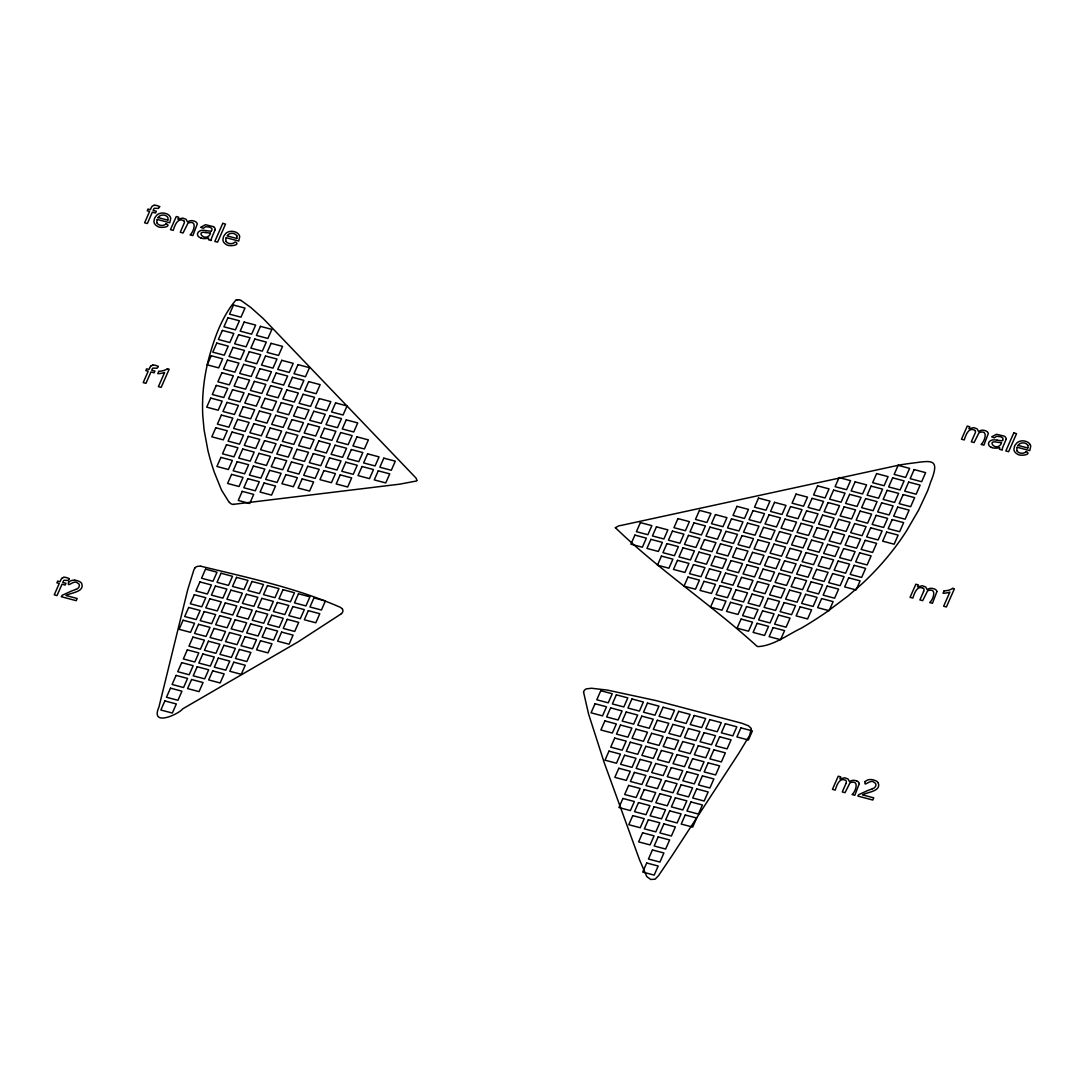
<?xml version="1.0" encoding="UTF-8"?>
<svg xmlns="http://www.w3.org/2000/svg" width="1085" height="1085" viewBox="0 0 1085 1085"><rect width="100%" height="100%" fill="white"/><g stroke="black" fill="none" stroke-linecap="round" stroke-linejoin="round"><path stroke-width="1.5" d="M417.06 480.438L415.921 477.942L263.289 318.624L250.838 307.516L241.101 300.464M149.581 368.1L148.97 369.483L146.624 368.859L145.851 370.609L148.197 371.233L143.193 382.612L145.96 383.344L150.964 371.965L154.138 372.806L154.911 371.056L151.737 370.216L152.253 369.036A5.303 4.177 -1.4 0 1 152.795 368.1L157.054 368.222L158.342 366.364M158.722 371.518L157.786 373.674A18.73 14.756 -1.4 0 0 164.622 372.494L158.396 386.64L161.163 387.372L169.151 369.226L167.375 368.751M923.606 591.501L919.89 599.937L922.657 600.67L927.512 591.027A3.458 2.726 -1.4 0 1 928.421 590.511C937.142 587.758 933.371 599.544 929.696 602.541L932.463 603.274L936.884 591.623M845.974 783.506L842.272 791.941L845.025 792.674L849.88 783.031A3.458 2.726 -1.4 0 1 850.789 782.516C859.456 779.776 855.875 791.508 852.078 794.546L854.844 795.278L859.266 783.628M943.964 591.108L943.014 593.264A18.73 14.756 -1.4 0 0 949.863 592.084L943.638 606.23L946.405 606.963L954.393 588.802L952.603 588.341M1002.648 440.334L1002.459 440.727A31.533 24.846 -1.4 0 1 997.074 440.144M211.426 231.173L211.426 231.173A31.533 24.846 -1.4 0 1 206.055 230.603M159.739 206.543L158.451 208.401L154.219 208.293A5.303 4.177 -1.4 0 0 153.663 209.229L153.134 210.409L156.321 211.249L155.548 212.999L152.361 212.158L147.357 223.537L144.603 222.805L149.608 211.426L147.248 210.802L148.021 209.052L150.367 209.676L150.978 208.293A8.761 6.903 -1.4 0 1 152.171 206.299A3.852 3.038 -1.4 0 1 154.151 205.404M69.386 578.603L68.111 580.461L63.947 580.258A5.303 4.177 -1.4 0 0 63.323 581.289L62.794 582.455L65.968 583.31L65.195 585.059L62.021 584.205L57.017 595.584L54.25 594.851L59.255 583.472L56.908 582.848L57.681 581.099L60.028 581.723L60.638 580.339A8.761 6.903 -1.4 0 1 61.818 578.346M68.613 582.292C66.755 588.775 73.888 579.173 77.537 582.97C81.158 584.462 78.961 588.911 75.855 589.386M865.179 781.648C863.307 788.13 870.455 778.528 874.103 782.326C877.724 783.818 875.514 788.253 872.421 788.741M235.784 300.233C221.665 316.942 214.274 338.262 208.632 359.054A302.24 238.171 -1.4 0 0 202.746 415.216L204.088 429.891L207.872 450.248A349.858 275.685 -1.4 0 0 214.504 472.789L221.516 490.081L229.233 502.464M341.49 613.676L298.049 641.886L182.755 708.817C178.442 714.391 149.961 727.303 158.925 707.108L187.773 589.508L193.903 569.788A13.793 10.864 -1.4 0 1 195.056 567.984M416.64 480.953L399.782 484.154L233.98 504.281M979.836 432.386C988.53 429.633 984.814 441.378 981.111 444.416L983.878 445.148L988.313 433.498A4.693 3.689 -1.4 0 0 985.75 430.853L983.851 430.284A5.873 4.625 -1.4 0 0 980.745 430.433L978.48 431.423L977.219 428.928L973.828 427.653L968.891 428.711L969.759 426.744L967.264 426.079L961.486 439.208L964.253 439.94C965.447 436.319 968.145 427.246 974.072 429.904A2.509 1.98 -1.4 0 1 975.334 430.976M237.249 299.867L238.605 299.826M210.422 232.99L210.287 233.777A7.134 5.615 -1.4 0 1 208.917 235.879C203.315 240.829 196.154 230.481 205.54 232.543M1001.441 442.544L1001.306 443.331A7.134 5.615 -1.4 0 1 999.95 445.433C994.348 450.37 987.174 440.035 996.559 442.097A27.586 21.741 -1.4 0 0 1001.441 442.585M200.739 566.194C247.597 577.613 295.92 587.745 340.256 607.288A11.311 8.911 -1.4 0 1 342.033 608.617M74.77 580.231L76.303 580.448A12.369 9.751 -1.4 0 1 77.51 580.746L79.286 581.438A6.835 5.384 -1.4 0 1 81.687 583.445C84.684 591.23 73.17 592.532 68.246 594.499A11.067 8.721 -1.4 0 0 65.954 595.502L77.184 598.5L76.235 600.683L61.303 596.723A5.52 4.354 -1.4 0 1 62.306 595.245L71.624 590.959A49.286 38.829 -1.4 0 0 75.869 589.399M206.041 230.657L204.848 230.468A15.448 12.166 -1.4 0 0 203.383 230.318C200.277 229.708 195.815 232.678 197.985 236.028A5.249 4.137 -1.4 0 0 199.681 237.412L201.078 237.995M997.061 440.212L995.867 440.022A15.448 12.166 -1.4 0 0 994.403 439.873C991.297 439.276 986.848 442.219 989.005 445.582A5.249 4.137 -1.4 0 0 990.7 446.966M1018.15 445.447L1027.821 448.01M158.152 217.597L167.836 220.16M236.801 238.456L227.118 235.893A5.249 4.137 -1.4 0 1 231.919 233.316A5.249 4.137 -1.4 0 1 236.747 235.77M157.203 219.428L169.762 222.751L170.725 218.505A7.405 5.832 -1.4 0 0 170.264 216.932A7.541 5.94 -1.4 0 0 166.615 213.799L165.842 213.542A10.416 8.205 -1.4 0 0 164.581 213.23L163.74 213.094A7.649 6.022 -1.4 0 0 159.02 213.731A7.703 6.062 -1.4 0 0 156.728 215.21L155.006 217.461A15.638 12.315 -1.4 0 0 154.463 218.641L153.934 221.543A7.459 5.873 -1.4 0 0 157.203 226.128C159.698 228.826 172.691 226.765 166.263 223.659M226.168 237.71L238.727 241.046L239.69 236.801A7.405 5.832 -1.4 0 0 239.229 235.214A7.541 5.94 -1.4 0 0 235.581 232.082L234.808 231.824A10.416 8.205 -1.4 0 0 233.546 231.512L232.705 231.39A7.649 6.022 -1.4 0 0 227.986 232.027A7.703 6.062 -1.4 0 0 225.707 233.506L223.985 235.757A15.638 12.315 -1.4 0 0 223.429 236.937L222.9 239.839A7.459 5.873 -1.4 0 0 226.168 244.41C228.677 247.122 241.657 245.061 235.228 241.941A5.479 4.313 -1.4 0 1 226.046 241.507M1017.188 447.264L1029.76 450.601L1030.723 446.342A7.405 5.832 -1.4 0 0 1030.262 444.769M992.097 447.549L990.686 446.979M856.73 780.956L854.804 780.413A5.873 4.625 -1.4 0 0 851.711 780.563L849.447 781.553L848.172 779.057L844.795 777.782L839.858 778.84L840.712 776.874L838.23 776.209L832.453 789.337L835.219 790.07C836.399 786.435 839.098 777.375 845.039 780.034A2.509 1.98 -1.4 0 1 846.286 781.105A5.371 4.231 -1.4 0 1 845.893 783.478M922.657 588.016C916.703 585.371 914.058 594.444 912.838 598.066L910.071 597.333L915.848 584.205L918.33 584.869L917.476 586.822L922.413 585.764L925.803 587.053L927.065 589.548L929.33 588.558A5.873 4.625 -1.4 0 1 932.435 588.395L934.348 588.938A4.693 3.689 -1.4 0 1 936.992 591.61M1026.247 451.496C1032.689 454.601 1019.697 456.69 1017.201 453.95A7.459 5.873 -1.4 0 1 1013.905 449.393L1014.461 446.491A15.638 12.315 -1.4 0 1 1015.004 445.311L1016.726 443.06A7.703 6.062 -1.4 0 1 1023.833 440.903L1024.565 441.066A10.416 8.205 -1.4 0 1 1025.827 441.378L1026.6 441.649A7.541 5.94 -1.4 0 1 1030.275 444.769M213.392 226.643L205.513 224.703L200.657 227.28L203.275 228.338L205.553 226.751L208.768 226.996A5.588 4.408 -1.4 0 1 211.792 228.515A3.499 2.753 -1.4 0 1 211.575 230.63M878.226 782.814C881.264 790.572 869.722 791.901 864.813 793.854A11.067 8.721 -1.4 0 0 862.521 794.857L873.75 797.855L872.788 800.038L857.869 796.078A5.52 4.354 -1.4 0 1 858.859 794.6L868.19 790.314A49.286 38.829 -1.4 0 0 872.421 788.754M856.702 780.983A4.693 3.689 -1.4 0 1 859.374 783.614M865.111 781.607A6.849 5.398 -1.4 0 1 871.336 779.559L872.869 779.803A12.369 9.751 -1.4 0 1 874.076 780.101L875.853 780.793A6.835 5.384 -1.4 0 1 878.253 782.8M979.836 432.386A3.458 2.726 -1.4 0 0 978.928 432.901L974.072 442.544L971.306 441.812L975.022 433.376A5.371 4.231 -1.4 0 0 975.401 430.976M992.043 447.671A10.226 8.056 -1.4 0 0 999.665 447.522A5.628 4.435 -1.4 0 0 999.597 449.326L1002.377 450.058A7.283 5.737 -1.4 0 1 1002.404 448.376A6.062 4.774 -1.4 0 1 1002.499 448.01A25.009 19.706 -1.4 0 1 1002.92 446.844L1005.537 440.754A13.59 10.701 -1.4 0 0 1006.026 439.371M1002.594 440.185A3.499 2.753 -1.4 0 0 1002.852 438.109A5.588 4.408 -1.4 0 0 999.773 436.631L996.586 436.306L994.308 437.892L991.676 436.835L996.545 434.258L1004.412 436.184A4.896 3.865 -1.4 0 1 1006.188 439.371M1026.329 451.536A5.479 4.313 -1.4 0 1 1017.079 451.062M1017.242 450.98A6.741 5.316 -1.4 0 1 1017.282 447.291M1018.11 445.433A5.249 4.137 -1.4 0 1 1022.938 442.87A5.249 4.137 -1.4 0 1 1027.766 445.325M1027.861 445.311A5.791 4.557 -1.4 0 1 1027.739 447.983M61.872 578.373A3.852 3.038 -1.4 0 1 63.812 577.464M63.825 577.193A9.846 7.758 -1.4 0 1 69.25 578.753M68.545 582.252A6.849 5.398 -1.4 0 1 74.77 580.204M154.179 205.146A9.846 7.758 -1.4 0 1 159.59 206.692M166.331 223.7A5.479 4.313 -1.4 0 1 157.081 223.225M157.244 223.13A6.741 5.316 -1.4 0 1 157.298 219.455M158.125 217.583A5.249 4.137 -1.4 0 1 162.94 215.033A5.249 4.137 -1.4 0 1 167.782 217.488A5.791 4.557 -1.4 0 1 167.741 220.146M184.382 221.421A5.371 4.231 -1.4 0 1 183.907 223.795L180.286 232.258L183.04 232.99L187.895 223.347A3.458 2.726 -1.4 0 1 188.804 222.832C197.524 220.092 193.781 231.837 190.092 234.862L192.859 235.594L197.28 223.944A4.693 3.689 -1.4 0 0 194.73 221.299L192.818 220.73A5.873 4.625 -1.4 0 0 189.726 220.879L187.461 221.869L186.186 219.373L182.809 218.099L177.872 219.156L178.727 217.19L176.245 216.539L170.467 229.654L173.234 230.386C174.414 226.765 177.113 217.692 183.053 220.35A2.509 1.98 -1.4 0 1 184.301 221.421M201.01 238.117A10.226 8.056 -1.4 0 0 208.632 237.968A5.628 4.435 -1.4 0 0 208.578 239.771L211.358 240.504A7.283 5.737 -1.4 0 1 211.385 238.822A6.062 4.774 -1.4 0 1 211.48 238.456A25.009 19.706 -1.4 0 1 211.9 237.29L214.518 231.2A13.59 10.701 -1.4 0 0 214.993 229.817M213.46 226.575A4.896 3.865 -1.4 0 1 215.155 229.817M210.422 233.031A27.586 21.741 -1.4 0 1 205.553 232.502M226.222 241.426A6.741 5.316 -1.4 0 1 226.263 237.737M236.842 235.757A5.791 4.557 -1.4 0 1 236.706 238.429M952.711 588.45A14.987 11.813 -1.4 0 1 943.964 590.891M923.511 591.461A5.371 4.231 -1.4 0 0 923.986 589.101A2.509 1.98 -1.4 0 0 922.657 588.029M167.47 368.859A14.987 11.813 -1.4 0 1 158.722 371.301M149.649 368.113A8.761 6.903 -1.4 0 1 150.761 366.106M150.815 366.133A3.852 3.038 -1.4 0 1 152.754 365.225M152.768 364.953A9.846 7.758 -1.4 0 1 158.193 366.513M342.277 608.861A4.801 3.784 -1.4 0 1 341.382 613.581M194.785 567.808A5.9 4.638 -1.4 0 1 200.698 566.329M233.98 504.444A4.557 3.581 -1.4 0 1 229.572 502.341M236.069 300.057A1.79 1.411 -1.4 0 1 237.208 300.002M238.971 299.718A3.594 2.835 -1.4 0 1 240.951 300.572M615.371 527.676C659.192 570.14 711.367 604.67 756.72 646.009A4.259 3.35 -1.4 0 0 757.954 646.606C773.646 645.765 787.52 634.725 801.286 628.188A391.007 308.113 -1.4 0 0 826.987 611.777L848.267 595.787L862.358 583.513A337.815 266.205 -1.4 0 0 906.626 530.755L918.683 509.991L927.512 491.044A242.226 190.879 -1.4 0 0 930.482 482.513C941.414 456.161 930.021 461.193 908.471 463.62A326.992 257.674 -1.4 0 0 899.899 464.936L620.688 525.52A14.851 11.704 -1.4 0 0 618.911 525.791L615.371 527.676M583.567 692.162L588.558 713.944L604.277 762.836L639.526 859.808L646.809 876.626L650.742 879.474L655.055 879.203L658.5 875.703L672.063 855.631L739.116 752.787L749.613 735.372L751.335 728.523L748.501 725.811L741.923 723.261L655.964 700.571L607.397 690.101L591.583 688.256L586.361 688.853A5.9 4.652 -1.4 0 0 584.815 689.884L584.517 690.182A5.235 4.123 -1.4 0 0 583.662 691.688L583.567 692.162M222.751 223.374L214.816 241.412L217.583 242.145L225.517 224.107L222.751 223.374M211.195 355.758L207.208 364.831L218.682 367.883L222.669 358.796L211.195 355.758M216.769 343.077L212.782 352.164L224.256 355.202L228.243 346.129L216.769 343.077M222.357 330.41L218.356 339.483L229.83 342.534L233.817 333.448L222.357 330.41M227.931 317.742L223.93 326.816L235.404 329.854L239.405 320.78L227.931 317.742M233.506 305.061L229.505 314.148L240.978 317.186L244.979 308.099L233.506 305.061M210.721 398.086L206.72 407.16L218.194 410.211L222.194 401.124L210.721 398.086M216.295 385.406L212.294 394.492L223.768 397.53L227.769 388.457L216.295 385.406M221.869 372.738L217.882 381.811L229.342 384.863L233.343 375.776L221.869 372.738M227.443 360.071L223.456 369.144L234.916 372.182L238.917 363.109L227.443 360.071M233.017 347.39L229.03 356.477L240.504 359.515L244.491 350.428L233.017 347.39M238.591 334.723L234.604 343.796L246.078 346.834L250.065 337.76L238.591 334.723M244.166 322.042L240.178 331.128L251.652 334.166L255.64 325.08L244.166 322.042M215.806 427.734L211.819 436.821L223.293 439.859L227.28 430.786L215.806 427.734M221.381 415.067L217.393 424.14L228.867 427.192L232.855 418.105L221.381 415.067M226.968 402.399L222.968 411.473L234.441 414.511L238.429 405.437L226.968 402.399M232.543 389.718L228.542 398.805L240.016 401.843L244.016 392.756L232.543 389.718M238.117 377.051L234.116 386.124L245.59 389.162L249.591 380.089L238.117 377.051M243.691 364.37L239.69 373.457L251.164 376.495L255.165 367.408L243.691 364.37M249.265 351.703L245.278 360.776L256.738 363.814L260.739 354.741L249.265 351.703M254.839 339.022L250.852 348.109L262.312 351.147L266.313 342.073L254.839 339.022M260.414 326.354L256.426 335.428L267.9 338.466L271.887 329.392L260.414 326.354M220.906 457.395L216.905 466.469L228.379 469.52L232.38 460.433L220.906 457.395M226.48 444.728L222.493 453.801L233.953 456.839L237.954 447.766L226.48 444.728M232.054 432.047L228.067 441.134L239.541 444.172L243.528 435.085L232.054 432.047M237.629 419.38L233.641 428.453L245.115 431.491L249.102 422.418L237.629 419.38M243.203 406.699L239.215 415.786L250.689 418.824L254.677 409.737L243.203 406.699M248.777 394.031L244.79 403.105L256.263 406.143L260.251 397.069L248.777 394.031M254.365 381.35L250.364 390.437L261.838 393.475L265.825 384.402L254.365 381.35M259.939 368.683L255.938 377.756L267.412 380.794L271.413 371.721L259.939 368.683M265.513 356.002L261.512 365.089L272.986 368.127L276.987 359.054L265.513 356.002M271.087 343.335L267.086 352.408L278.56 355.46L282.561 346.373L271.087 343.335M231.58 474.376L227.579 483.462L239.053 486.5L243.04 477.414L231.58 474.376M237.154 461.708L233.153 470.781L244.627 473.82L248.628 464.746L237.154 461.708M242.728 449.027L238.727 458.114L250.201 461.152L254.202 452.065L242.728 449.027M248.302 436.36L244.301 445.433L255.775 448.471L259.776 439.398L248.302 436.36M253.876 423.679L249.889 432.766L261.349 435.804L265.35 426.73L253.876 423.679M259.451 411.012L255.463 420.085L266.937 423.123L270.924 414.05L259.451 411.012M265.025 398.331L261.037 407.417L272.511 410.455L276.499 401.382L265.025 398.331M270.599 385.663L266.612 394.737L278.085 397.788L282.073 388.701L270.599 385.663M276.173 372.982L272.186 382.069L283.66 385.107L287.647 376.034L276.173 372.982M281.761 360.315L277.76 369.388L289.234 372.44L293.221 363.353L281.761 360.315M183.08 620.227L179.079 629.3L190.553 632.338L194.54 623.265L183.08 620.227M188.695 607.451L184.694 616.538L196.168 619.576L200.169 610.502L188.695 607.451M194.31 594.688L190.309 603.762L201.783 606.813L205.784 597.726L194.31 594.688M199.925 581.926L195.924 591L207.398 594.038L211.399 584.964L199.925 581.926M205.54 569.15L201.552 578.237L213.013 581.275L217.014 572.202L205.54 569.15M242.24 491.356L238.252 500.443L249.726 503.481L253.714 494.394L242.24 491.356M247.814 478.688L243.827 487.762L255.3 490.8L259.288 481.726L247.814 478.688M253.402 466.007L249.401 475.094L260.875 478.132L264.862 469.059L253.402 466.007M258.976 453.34L254.975 462.413L266.449 465.465L270.436 456.378L258.976 453.34M264.55 440.659L260.549 449.746L272.023 452.784L276.024 443.711L264.55 440.659M270.124 427.992L266.123 437.065L277.597 440.117L281.598 431.03L270.124 427.992M275.698 415.311L271.698 424.398L283.171 427.436L287.172 418.362L275.698 415.311M281.273 402.643L277.285 411.717L288.746 414.768L292.747 405.681L281.273 402.643M286.847 389.963L282.859 399.049L294.32 402.087L298.321 393.014L286.847 389.963M292.421 377.295L288.434 386.368L299.908 389.42L303.895 380.333L292.421 377.295M297.995 364.628L294.008 373.701L305.482 376.739L309.469 367.666L297.995 364.628M164.866 700.924L160.865 710.01L172.339 713.048L176.34 703.975L164.866 700.924M170.481 688.161L166.48 697.248L177.954 700.286L181.954 691.199L170.481 688.161M176.095 675.399L172.095 684.472L183.568 687.524L187.569 678.437L176.095 675.399M181.71 662.623L177.723 671.71L189.183 674.748L193.184 665.675L181.71 662.623M187.325 649.861L183.338 658.948L194.812 661.986L198.799 652.899L187.325 649.861M192.94 637.098L188.953 646.172L200.427 649.223L204.414 640.136L192.94 637.098M198.555 624.323L194.568 633.409L206.041 636.447L210.029 627.374L198.555 624.323M204.183 611.56L200.182 620.647L211.656 623.685L215.644 614.598L204.183 611.56M209.798 598.798L205.797 607.871L217.271 610.923L221.272 601.836L209.798 598.798M215.413 586.036L211.412 595.109L222.886 598.147L226.887 589.074L215.413 586.036M221.028 573.26L217.027 582.347L228.501 585.385L232.502 576.298L221.028 573.26M264.062 482.988L260.075 492.075L271.548 495.113L275.536 486.039L264.062 482.988M269.636 470.32L265.649 479.394L277.123 482.445L281.11 473.358L269.636 470.32M275.21 457.639L271.223 466.726L282.697 469.764L286.684 460.691L275.21 457.639M280.798 444.972L276.797 454.045L288.271 457.097L292.258 448.01L280.798 444.972M286.372 432.291L282.371 441.378L293.845 444.416L297.832 435.343L286.372 432.291M291.946 419.624L287.945 428.697L299.419 431.749L303.42 422.662L291.946 419.624M297.521 406.956L293.52 416.03L304.993 419.068L308.994 409.994L297.521 406.956M303.095 394.275L299.094 403.349L310.568 406.4L314.569 397.313L303.095 394.275M308.669 381.608L304.682 390.681L316.142 393.719L320.143 384.646L308.669 381.608M191.584 679.508L187.583 688.582L199.057 691.62L203.058 682.546L191.584 679.508M197.199 666.732L193.211 675.819L204.672 678.857L208.673 669.784L197.199 666.732M202.814 653.97L198.826 663.043L210.3 666.095L214.287 657.008L202.814 653.97M208.429 641.208L204.441 650.281L215.915 653.319L219.902 644.246L208.429 641.208M214.043 628.432L210.056 637.519L221.53 640.557L225.517 631.484L214.043 628.432M219.672 615.67L215.671 624.743L227.145 627.795L231.132 618.708L219.672 615.67M225.287 602.907L221.286 611.981L232.76 615.019L236.761 605.945L225.287 602.907M230.902 590.131L226.901 599.218L238.374 602.256L242.375 593.183L230.902 590.131M236.516 577.369L232.516 586.442L243.989 589.494L247.99 580.407L236.516 577.369M285.884 474.62L281.897 483.707L293.357 486.745L297.358 477.671L285.884 474.62M291.458 461.952L287.471 471.026L298.945 474.077L302.932 464.99L291.458 461.952M297.032 449.285L293.045 458.358L304.519 461.396L308.506 452.323L297.032 449.285M302.606 436.604L298.619 445.677L310.093 448.729L314.08 439.642L302.606 436.604M308.181 423.937L304.193 433.01L315.667 436.048L319.655 426.975L308.181 423.937M313.768 411.256L309.767 420.343L321.241 423.381L325.229 414.294L313.768 411.256M319.343 398.588L315.342 407.662L326.816 410.7L330.816 401.626L319.343 398.588M212.687 670.842L208.686 679.915L220.16 682.967L224.161 673.88L212.687 670.842M218.302 658.08L214.315 667.153L225.775 670.191L229.776 661.118L218.302 658.08M223.917 645.304L219.929 654.391L231.403 657.429L235.391 648.355L223.917 645.304M229.532 632.541L225.544 641.628L237.018 644.666L241.006 635.579L229.532 632.541M235.147 619.779L231.159 628.852L242.633 631.89L246.62 622.817L235.147 619.779M240.775 607.003L236.774 616.09L248.248 619.128L252.235 610.055L240.775 607.003M246.39 594.241L242.389 603.328L253.863 606.366L257.864 597.279L246.39 594.241M252.005 581.479L248.004 590.552L259.478 593.59L263.479 584.517L252.005 581.479M302.132 478.933L298.131 488.019L309.605 491.057L313.606 481.971L302.132 478.933M307.706 466.265L303.705 475.339L315.179 478.377L319.18 469.303L307.706 466.265M313.28 453.584L309.293 462.671L320.753 465.709L324.754 456.622L313.28 453.584M318.854 440.917L314.867 449.99L326.341 453.028L330.328 443.955L318.854 440.917M324.429 428.236L320.441 437.323L331.915 440.361L335.902 431.287L324.429 428.236M330.003 415.569L326.015 424.642L337.489 427.68L341.477 418.607L330.003 415.569M335.577 402.888L331.59 411.974L343.063 415.012L347.051 405.939L335.577 402.888M233.79 662.189L229.803 671.262L241.263 674.3L245.264 665.227L233.79 662.189M239.405 649.413L235.418 658.5L246.892 661.538L250.879 652.465L239.405 649.413M245.02 636.651L241.033 645.724L252.507 648.776L256.494 639.689L245.02 636.651M250.635 623.889L246.648 632.962L258.121 636L262.109 626.927L250.635 623.889M256.263 611.113L252.262 620.2L263.736 623.238L267.724 614.164L256.263 611.113M261.878 598.35L257.877 607.424L269.351 610.475L273.352 601.388L261.878 598.35M267.493 585.588L263.492 594.661L274.966 597.699L278.967 588.626L267.493 585.588M323.954 470.564L319.953 479.651L331.427 482.689L335.428 473.616L323.954 470.564M329.528 457.897L325.527 466.97L337.001 470.008L341.002 460.935L329.528 457.897M335.102 445.216L331.101 454.303L342.575 457.341L346.576 448.268L335.102 445.216M340.676 432.549L336.689 441.622L348.149 444.674L352.15 435.587L340.676 432.549M346.251 419.868L342.263 428.955L353.737 431.993L357.724 422.919L346.251 419.868M260.509 640.76L256.521 649.834L267.995 652.872L271.982 643.798L260.509 640.76M266.123 627.984L262.136 637.071L273.61 640.109L277.597 631.036L266.123 627.984M271.738 615.222L267.751 624.295L279.225 627.347L283.212 618.26L271.738 615.222M277.367 602.46L273.366 611.533L284.84 614.571L288.827 605.498L277.367 602.46M282.982 589.684L278.981 598.771L290.454 601.809L294.455 592.736L282.982 589.684M340.202 474.877L336.201 483.951L347.675 487.002L351.662 477.915L340.202 474.877M345.776 462.196L341.775 471.283L353.249 474.321L357.236 465.248L345.776 462.196M351.35 449.529L347.349 458.602L358.823 461.654L362.824 452.567L351.35 449.529M356.924 436.848L352.923 445.935L364.397 448.973L368.398 439.9L356.924 436.848M281.612 632.094L277.624 641.181L289.098 644.219L293.086 635.132L281.612 632.094M287.227 619.332L283.239 628.405L294.713 631.456L298.7 622.37L287.227 619.332M292.855 606.569L288.854 615.643L300.328 618.681L304.315 609.607L292.855 606.569M298.47 593.793L294.469 602.88L305.943 605.918L309.93 596.831L298.47 593.793M362.01 466.509L358.023 475.583L369.497 478.634L373.484 469.547L362.01 466.509M367.598 453.842L363.597 462.915L375.071 465.953L379.058 456.88L367.598 453.842M308.33 610.665L304.342 619.752L315.816 622.79L319.804 613.717L308.33 610.665M313.958 597.903L309.957 606.976L321.431 610.028L325.419 600.941L313.958 597.903M378.258 470.822L374.271 479.895L385.745 482.933L389.732 473.86L378.258 470.822M383.832 458.141L379.845 467.228L391.319 470.266L395.306 461.179L383.832 458.141M634.901 535.095L630.9 544.182L642.374 547.22L646.375 538.146L634.901 535.095M640.394 522.604L636.407 531.677L647.881 534.729L651.868 525.642L640.394 522.604M650.919 539.353L646.931 548.427L658.392 551.465L662.392 542.391L650.919 539.353M656.425 526.849L652.424 535.936L663.898 538.974L667.885 529.887L656.425 526.849M595.041 703.745L591.054 712.818L602.528 715.869L606.515 706.783L595.041 703.745M600.778 690.711L596.791 699.784L608.251 702.836L612.252 693.749L600.778 690.711M661.443 556.09L657.442 565.177L668.916 568.214L672.917 559.141L661.443 556.09M666.936 543.599L662.949 552.672L674.422 555.723L678.41 546.637L666.936 543.599M672.442 531.094L668.441 540.181L679.915 543.219L683.916 534.145L672.442 531.094M677.935 518.603L673.948 527.676L685.408 530.728L689.409 521.641L677.935 518.603M604.887 720.901L600.887 729.988L612.36 733.026L616.348 723.953L604.887 720.901M610.611 707.868L606.623 716.954L618.097 719.992L622.085 710.919L610.611 707.868M616.348 694.834L612.36 703.921L623.834 706.959L627.822 697.886L616.348 694.834M677.46 560.348L673.473 569.422L684.933 572.46L688.934 563.386L677.46 560.348M682.953 547.844L678.966 556.917L690.44 559.968L694.427 550.882L682.953 547.844M688.46 535.353L684.459 544.426L695.933 547.464L699.933 538.391L688.46 535.353M693.952 522.848L689.965 531.921L701.439 534.973L705.426 525.886L693.952 522.848M699.459 510.357L695.458 519.43L706.932 522.468L710.933 513.395L699.459 510.357M608.983 751.105L604.996 760.178L616.47 763.23L620.457 754.143L608.983 751.105M614.72 738.071L610.719 747.145L622.193 750.196L626.194 741.109L614.72 738.071M620.457 725.038L616.456 734.111L627.93 737.163L631.931 728.076L620.457 725.038M626.194 712.004L622.193 721.077L633.667 724.129L637.654 715.042L626.194 712.004M631.918 698.971L627.93 708.044L639.404 711.095L643.391 702.009L631.918 698.971M687.985 577.084L683.984 586.171L695.458 589.209L699.459 580.136L687.985 577.084M693.478 564.593L689.49 573.667L700.964 576.705L704.952 567.631L693.478 564.593M698.984 552.089L694.983 561.176L706.457 564.214L710.458 555.14L698.984 552.089M704.477 539.598L700.49 548.671L711.95 551.709L715.951 542.636L704.477 539.598M709.97 527.093L705.982 536.18L717.456 539.218L721.444 530.145L709.97 527.093M715.476 514.602L711.475 523.675L722.949 526.713L726.95 517.64L715.476 514.602M618.83 768.261L614.829 777.348L626.303 780.386L630.29 771.313L618.83 768.261M624.553 755.228L620.566 764.315L632.04 767.353L636.027 758.279L624.553 755.228M630.29 742.194L626.303 751.281L637.763 754.319L641.764 745.246L630.29 742.194M636.027 729.161L632.026 738.248L643.5 741.286L647.501 732.212L636.027 729.161M641.764 716.127L637.763 725.214L649.237 728.252L653.238 719.179L641.764 716.127M647.487 703.094L643.5 712.18L654.974 715.218L658.961 706.145L647.487 703.094M704.002 581.329L700.015 590.416L711.475 593.454L715.476 584.381L704.002 581.329M709.495 568.838L705.508 577.912L716.982 580.963L720.969 571.876L709.495 568.838M715.001 556.334L711 565.421L722.474 568.459L726.475 559.385L715.001 556.334M720.494 543.843L716.507 552.916L727.981 555.968L731.968 546.881L720.494 543.843M726.001 531.338L722 540.425L733.474 543.463L737.461 534.39L726.001 531.338M731.493 518.847L727.506 527.92L738.966 530.972L742.967 521.885L731.493 518.847M736.986 506.342L732.999 515.429L744.473 518.467L748.46 509.394L736.986 506.342M622.926 798.465L618.938 807.538L630.412 810.576L634.399 801.503L622.926 798.465M628.663 785.432L624.662 794.505L636.135 797.543L640.136 788.47L628.663 785.432M634.399 772.398L630.399 781.471L641.872 784.509L645.873 775.436L634.399 772.398M640.123 759.364L636.135 768.438L647.609 771.476L651.597 762.402L640.123 759.364M645.86 746.331L641.872 755.404L653.346 758.442L657.334 749.369L645.86 746.331M651.597 733.297L647.609 742.371L659.07 745.409L663.071 736.335L651.597 733.297M657.334 720.264L653.333 729.337L664.807 732.375L668.808 723.302L657.334 720.264M663.071 707.23L659.07 716.303L670.544 719.341L674.531 710.268L663.071 707.23M714.527 598.079L710.526 607.166L722 610.204L726.001 601.117L714.527 598.079M720.02 585.588L716.032 594.661L727.506 597.699L731.493 588.626L720.02 585.588M725.526 573.083L721.525 582.17L732.999 585.208L736.986 576.121L725.526 573.083M731.019 560.592L727.031 569.666L738.492 572.704L742.493 563.63L731.019 560.592M736.512 548.088L732.524 557.175L743.998 560.213L747.985 551.126L736.512 548.088M742.018 535.597L738.017 544.67L749.491 547.708L753.492 538.635L742.018 535.597M747.511 523.092L743.523 532.179L754.997 535.217L758.985 526.13L747.511 523.092M753.017 510.601L749.016 519.674L760.49 522.712L764.477 513.639L753.017 510.601M758.51 498.096L754.523 507.183L765.983 510.221L769.984 501.134L758.51 498.096M632.772 815.622L628.771 824.709L640.245 827.747L644.232 818.66L632.772 815.622M638.495 802.588L634.508 811.675L645.982 814.713L649.969 805.626L638.495 802.588M644.232 789.554L640.245 798.641L651.705 801.679L655.706 792.592L644.232 789.554M649.969 776.521L645.968 785.608L657.442 788.646L661.443 779.559L649.969 776.521M655.706 763.487L651.705 772.574L663.179 775.612L667.167 766.525L655.706 763.487M661.43 750.454L657.442 759.541L668.916 762.579L672.903 753.492L661.43 750.454M667.167 737.42L663.179 746.507L674.653 749.545L678.64 740.458L667.167 737.42M672.903 724.387L668.902 733.474L680.376 736.512L684.377 727.425L672.903 724.387M678.64 711.353L674.639 720.44L686.113 723.478L690.114 714.391L678.64 711.353M730.544 602.324L726.543 611.411L738.017 614.449L742.018 605.376L730.544 602.324M736.037 589.833L732.049 598.906L743.523 601.958L747.511 592.871L736.037 589.833M741.543 577.328L737.542 586.415L749.016 589.453L753.017 580.38L741.543 577.328M747.036 564.837L743.049 573.911L754.523 576.962L758.51 567.875L747.036 564.837M752.542 552.333L748.541 561.42L760.015 564.458L764.003 555.384L752.542 552.333M758.035 539.842L754.034 548.915L765.508 551.967L769.509 542.88L758.035 539.842M763.528 527.337L759.541 536.424L771.015 539.462L775.002 530.389L763.528 527.337M769.034 514.846L765.034 523.919L776.507 526.971L780.508 517.884L769.034 514.846M774.527 502.341L770.54 511.428L782.014 514.466L786.001 505.393L774.527 502.341M642.605 832.792L638.604 841.865L650.078 844.903L654.079 835.83L642.605 832.792M648.342 819.758L644.341 828.832L655.815 831.87L659.816 822.796L648.342 819.758M654.065 806.725L650.078 815.798L661.552 818.836L665.539 809.763L654.065 806.725M659.802 793.691L655.815 802.764L667.289 805.802L671.276 796.729L659.802 793.691M665.539 780.658L661.538 789.731L673.012 792.769L677.013 783.696L665.539 780.658M671.276 767.624L667.275 776.697L678.749 779.735L682.75 770.662L671.276 767.624M677.013 754.59L673.012 763.664L684.486 766.702L688.473 757.628L677.013 754.59M682.736 741.557L678.749 750.63L690.223 753.668L694.21 744.595L682.736 741.557M688.473 728.523L684.486 737.597L695.946 740.635L699.947 731.561L688.473 728.523M694.21 715.49L690.209 724.563L701.683 727.601L705.684 718.528L694.21 715.49M741.069 619.074L737.068 628.161L748.541 631.199L752.542 622.112L741.069 619.074M746.561 606.583L742.574 615.656L754.034 618.694L758.035 609.621L746.561 606.583M752.068 594.078L748.067 603.152L759.541 606.203L763.528 597.116L752.068 594.078M757.561 581.587L753.56 590.66L765.034 593.698L769.034 584.625L757.561 581.587M763.053 569.082L759.066 578.156L770.54 581.207L774.527 572.12L763.053 569.082M768.56 556.591L764.559 565.665L776.033 568.703L780.034 559.629L768.56 556.591M774.053 544.087L770.065 553.16L781.539 556.212L785.526 547.125L774.053 544.087M779.559 531.596L775.558 540.669L787.032 543.707L791.019 534.634L779.559 531.596M785.052 519.091L781.051 528.164L792.525 531.216L796.526 522.129L785.052 519.091M790.545 506.6L786.557 515.673L798.031 518.711L802.018 509.638L790.545 506.6M796.051 494.095L792.05 503.169L803.524 506.22L807.525 497.133L796.051 494.095M646.701 862.982L642.713 872.055L654.187 875.107L658.175 866.02L646.701 862.982M652.438 849.948L648.45 859.022L659.924 862.073L663.911 852.986L652.438 849.948M658.175 836.915L654.187 845.988L665.648 849.04L669.648 839.953L658.175 836.915M663.911 823.881L659.911 832.954L671.384 836.006L675.385 826.919L663.911 823.881M669.648 810.848L665.648 819.921L677.121 822.972L681.109 813.886L669.648 810.848M675.372 797.814L671.384 806.887L682.858 809.939L686.846 800.852L675.372 797.814M681.109 784.78L677.121 793.854L688.582 796.905L692.583 787.818L681.109 784.78M686.846 771.747L682.845 780.82L694.319 783.872L698.32 774.785L686.846 771.747M692.583 758.713L688.582 767.787L700.056 770.838L704.057 761.751L692.583 758.713M698.306 745.68L694.319 754.753L705.792 757.805L709.78 748.718L698.306 745.68M704.043 732.646L700.056 741.72L711.529 744.771L715.517 735.684L704.043 732.646M709.78 719.613L705.792 728.7L717.253 731.738L721.254 722.651L709.78 719.613M757.086 623.319L753.085 632.406L764.559 635.444L768.56 626.37L757.086 623.319M762.579 610.828L758.591 619.901L770.065 622.939L774.053 613.866L762.579 610.828M768.085 598.323L764.084 607.41L775.558 610.448L779.559 601.375L768.085 598.323M773.578 585.832L769.591 594.905L781.051 597.943L785.052 588.87L773.578 585.832M779.084 573.328L775.083 582.414L786.557 585.452L790.545 576.379L779.084 573.328M784.577 560.837L780.576 569.91L792.05 572.948L796.051 563.875L784.577 560.837M790.07 548.332L786.082 557.419L797.556 560.457L801.544 551.383L790.07 548.332M795.576 535.841L791.575 544.914L803.049 547.952L807.05 538.879L795.576 535.841M801.069 523.336L797.082 532.423L808.542 535.461L812.543 526.388L801.069 523.336M806.575 510.845L802.574 519.918L814.048 522.956L818.036 513.883L806.575 510.845M812.068 498.34L808.067 507.427L819.541 510.465L823.542 501.392L812.068 498.34M817.561 485.849L813.574 494.923L825.048 497.961L829.035 488.887L817.561 485.849M685.218 814.984L681.217 824.058L692.691 827.096L696.692 818.022L685.218 814.984M690.942 801.951L686.954 811.024L698.428 814.062L702.415 804.989L690.942 801.951M696.678 788.917L692.691 797.99L704.165 801.028L708.152 791.955L696.678 788.917M702.415 775.884L698.428 784.957L709.888 787.995L713.889 778.922L702.415 775.884M708.152 762.85L704.151 771.923L715.625 774.961L719.626 765.888L708.152 762.85M713.889 749.816L709.888 758.89L721.362 761.928L725.35 752.854L713.889 749.816M719.613 736.783L715.625 745.856L727.099 748.894L731.087 739.821L719.613 736.783M725.35 723.749L721.362 732.823L732.836 735.861L736.823 726.787L725.35 723.749M773.103 627.564L769.116 636.651L780.576 639.689L784.577 630.616L773.103 627.564M778.596 615.073L774.609 624.146L786.082 627.198L790.07 618.111L778.596 615.073M784.102 602.568L780.101 611.655L791.575 614.693L795.576 605.62L784.102 602.568M789.595 590.077L785.608 599.151L797.082 602.202L801.069 593.115L789.595 590.077M795.102 577.573L791.101 586.659L802.574 589.697L806.575 580.624L795.102 577.573M800.594 565.082L796.607 574.155L808.067 577.206L812.068 568.12L800.594 565.082M806.101 552.577L802.1 561.664L813.574 564.702L817.561 555.629L806.101 552.577M811.594 540.086L807.593 549.159L819.066 552.211L823.067 543.124L811.594 540.086M817.086 527.581L813.099 536.668L824.573 539.706L828.56 530.633L817.086 527.581M822.593 515.09L818.592 524.163L830.066 527.215L834.067 518.128L822.593 515.09M828.086 502.586L824.098 511.672L835.558 514.71L839.559 505.637L828.086 502.586M833.592 490.094L829.591 499.168L841.065 502.219L845.052 493.132L833.592 490.094M839.085 477.59L835.084 486.677L846.558 489.715L850.559 480.641L839.085 477.59M740.919 727.872L736.932 736.946L748.406 739.997L752.393 730.91L740.919 727.872M800.12 606.827L796.132 615.9L807.593 618.938L811.594 609.865L800.12 606.827M805.612 594.322L801.625 603.409L813.099 606.447L817.086 597.36L805.612 594.322M811.119 581.831L807.118 590.905L818.592 593.943L822.593 584.869L811.119 581.831M816.612 569.327L812.624 578.413L824.098 581.452L828.086 572.365L816.612 569.327M822.118 556.836L818.117 565.909L829.591 568.947L833.592 559.874L822.118 556.836M827.611 544.331L823.623 553.418L835.084 556.456L839.085 547.369L827.611 544.331M833.104 531.84L829.116 540.913L840.59 543.951L844.578 534.878L833.104 531.84M838.61 519.335L834.609 528.422L846.083 531.46L850.084 522.373L838.61 519.335M844.103 506.844L840.115 515.917L851.589 518.955L855.577 509.882L844.103 506.844M849.609 494.34L845.608 503.426L857.082 506.464L861.083 497.378L849.609 494.34M855.102 481.848L851.115 490.922L862.575 493.96L866.576 484.886L855.102 481.848M821.643 598.567L817.642 607.654L829.116 610.692L833.117 601.619L821.643 598.567M827.136 586.076L823.149 595.15L834.609 598.201L838.61 589.114L827.136 586.076M832.629 573.572L828.642 582.659L840.115 585.697L844.103 576.623L832.629 573.572M838.135 561.081L834.134 570.154L845.608 573.205L849.609 564.119L838.135 561.081M843.628 548.576L839.641 557.663L851.115 560.701L855.102 551.628L843.628 548.576M849.135 536.085L845.134 545.158L856.607 548.21L860.608 539.123L849.135 536.085M854.627 523.58L850.64 532.667L862.1 535.705L866.101 526.632L854.627 523.58M860.12 511.089L856.133 520.163L867.607 523.214L871.594 514.127L860.12 511.089M865.627 498.585L861.626 507.671L873.099 510.709L877.1 501.636L865.627 498.585M871.119 486.094L867.132 495.167L878.606 498.218L882.593 489.132L871.119 486.094M876.626 473.589L872.625 482.676L884.099 485.714L888.1 476.64L876.626 473.589M848.66 577.83L844.659 586.904L856.133 589.942L860.12 580.868L848.66 577.83M854.153 565.326L850.165 574.413L861.626 577.451L865.627 568.364L854.153 565.326M859.645 552.835L855.658 561.908L867.132 564.946L871.119 555.873L859.645 552.835M865.152 540.33L861.151 549.417L872.625 552.455L876.626 543.368L865.152 540.33M870.645 527.839L866.657 536.912L878.131 539.95L882.119 530.877L870.645 527.839M876.151 515.334L872.15 524.421L883.624 527.459L887.625 518.372L876.151 515.334M881.644 502.843L877.656 511.917L889.117 514.955L893.118 505.881L881.644 502.843M887.137 490.339L883.149 499.412L894.623 502.464L898.611 493.377L887.137 490.339M892.643 477.848L888.642 486.921L900.116 489.959L904.117 480.886L892.643 477.848M898.136 465.343L894.148 474.416L905.622 477.468L909.61 468.381L898.136 465.343M886.662 532.084L882.675 541.157L894.148 544.209L898.136 535.122L886.662 532.084M892.168 519.579L888.167 528.666L899.641 531.704L903.642 522.631L892.168 519.579M897.661 507.088L893.674 516.162L905.148 519.2L909.135 510.126L897.661 507.088M903.168 494.584L899.167 503.671L910.641 506.709L914.628 497.635L903.168 494.584M908.66 482.093L904.673 491.166L916.133 494.204L920.134 485.131L908.66 482.093M914.153 469.588L910.166 478.675L921.64 481.713L925.627 472.64L914.153 469.588M1013.783 432.929L1005.836 450.967L1008.602 451.699L1016.536 433.661L1013.783 432.929"/></g></svg>
